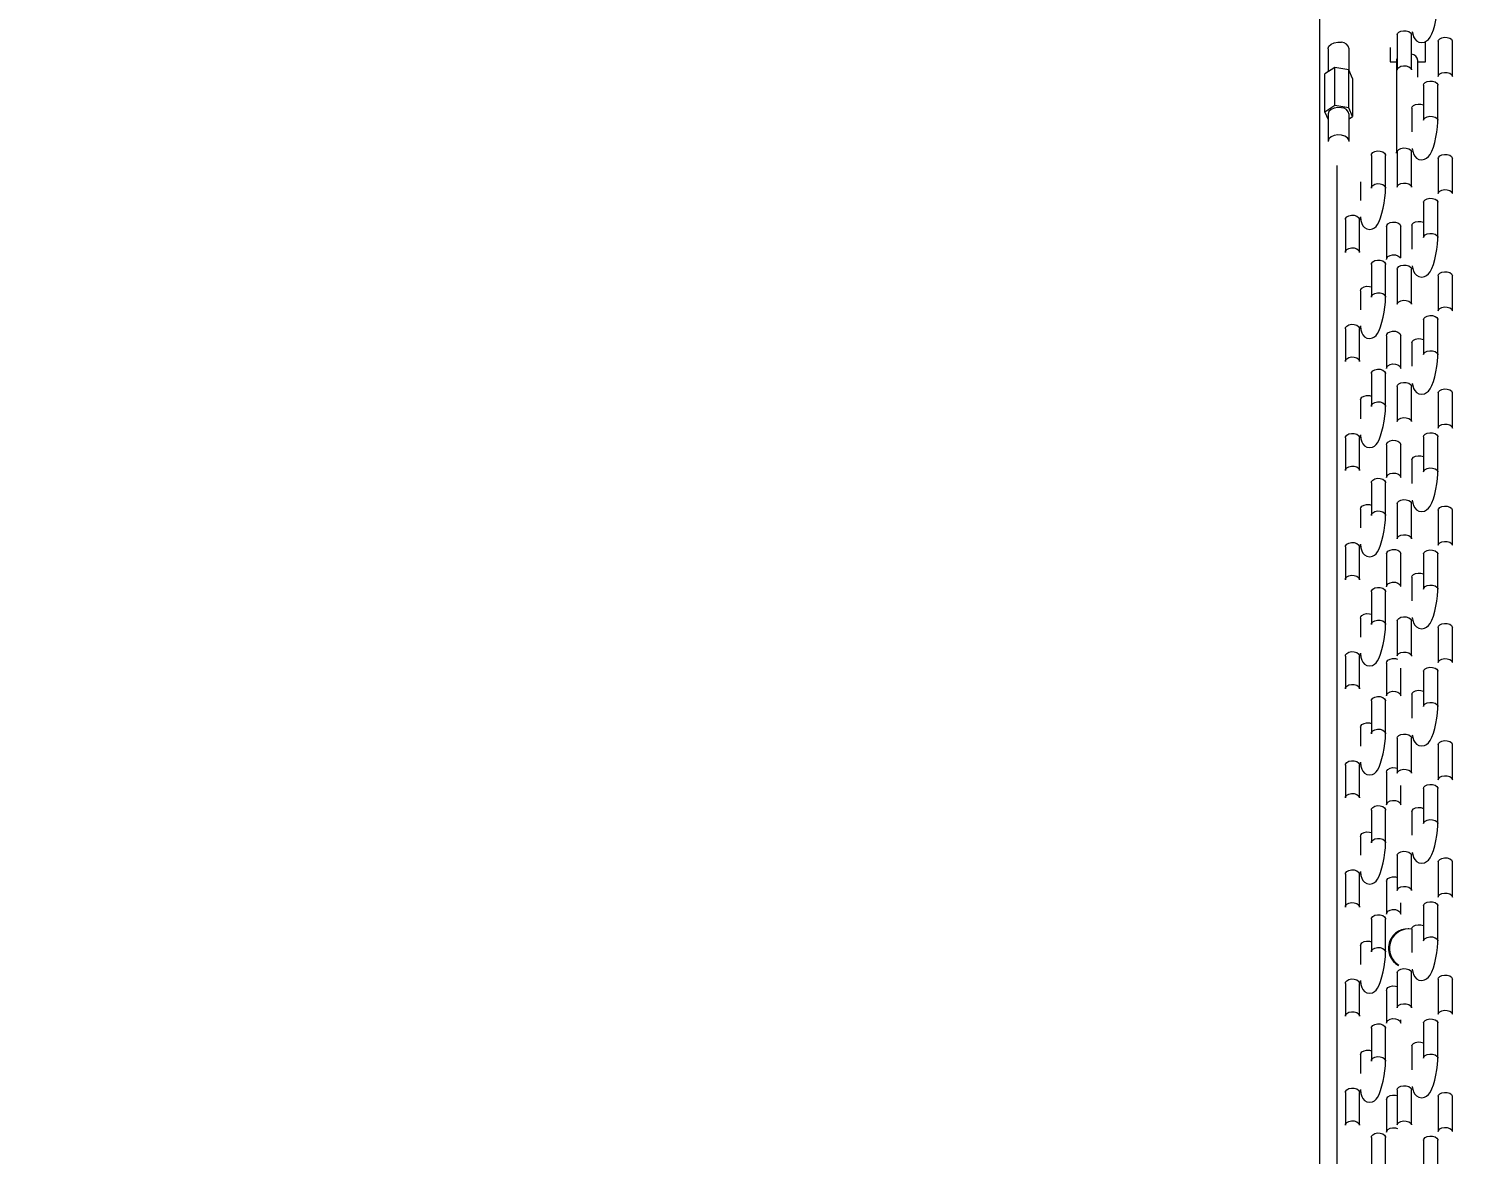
# Model space of a CAD drawing. Header units: millimetres. Extents: x -8045 to 6871, y -5915 to 5473.
# Drawn here: x -1049.7 to -641.7, y 55.8 to 373.1 of the extents above; entities that cross this region are included whole.
import ezdxf

# ---------------------------------------------------------------- set-up
doc = ezdxf.new("R2010")
doc.units = ezdxf.units.MM
for name, color, linetype in [('DIKOM_ОБЪЕКТ', 7, 'Continuous'), ('DIKOM_РАЗМЕР_ЗОНА', 7, 'Continuous'), ('DIKOM_РАЗМЕР_ОБЪЕКТА', 7, 'Continuous')]:
    doc.layers.add(name, color=color, linetype=linetype)
doc.styles.add('style1', font='arial.ttf', dxfattribs={"width": 0.8})
doc.dimstyles.new('1-50', dxfattribs={"dimtxt": 300, "dimasz": 200, "dimexe": 100, "dimexo": 0, "dimgap": 100, "dimtad": 1, "dimtxsty": 'style1', "dimcen": 200, "dimclrd": 7, "dimclre": 7, "dimclrt": 7, "dimadec": 1, "dimazin": 2, "dimtfac": 1, "dimtmove": 0, "dimatfit": 2, "dimfxl": 0, "dimlwd": 25, "dimlwe": 18, "dimarcsym": 0})

# ---------------------------------------------------------------- blocks, each defined once
blk = doc.blocks.new('*D10')
at = {"layer": 'Defpoints', "color": 0, "linetype": 'Continuous', "transparency": 16777216}
for p in [(-1653.81, 3474.95), (-5616.46, -3083.4), (491.01, -3083.4)]:
    blk.add_point(p, dxfattribs=at)
at = {"layer": 'DIKOM_РАЗМЕР_ОБЪЕКТА', "color": 7, "linetype": 'Continuous', "lineweight": 18, "transparency": 16777216}
for p, q in [((-1653.81, 3474.95), (-5716.46, 3474.95)), ((491.01, -3083.4), (-5716.46, -3083.4))]:
    blk.add_line(p, q, dxfattribs=at)
at = {"layer": 'DIKOM_РАЗМЕР_ОБЪЕКТА', "color": 7, "linetype": 'Continuous', "lineweight": 25, "transparency": 16777216}
blk.add_line((-5616.46, 3274.95), (-5616.46, -2883.4), dxfattribs=at)
at = {"layer": 'DIKOM_РАЗМЕР_ОБЪЕКТА', "color": 7, "linetype": 'Continuous', "transparency": 16777216}
for points in [[(-5649.79, 3274.95), (-5583.12, 3274.95), (-5616.46, 3474.95)], [(-5649.79, -2883.4), (-5583.12, -2883.4), (-5616.46, -3083.4)]]:
    blk.add_solid(points, dxfattribs=at)
at = {"layer": 'DIKOM_РАЗМЕР_ОБЪЕКТА', "color": 7, "linetype": 'Continuous', "lineweight": 15, "transparency": 16777216, "insert": (-5869.63, -1326.86), "char_height": 300, "attachment_point": 5, "rotation": 90, "style": 'style1'}
blk.add_mtext('6550', dxfattribs=at)
blk = doc.blocks.new('*D12')
at = {"layer": 'Defpoints', "color": 0, "transparency": 16777216}
for p in [(-2189.61, 5472.65), (-7595.21, -5084.97), (-495.58, -5084.97)]:
    blk.add_point(p, dxfattribs=at)
at = {"layer": 'DIKOM_РАЗМЕР_ЗОНА', "color": 7, "lineweight": 18, "transparency": 16777216}
for p, q in [((-2189.61, 5472.65), (-7695.21, 5472.65)), ((-495.58, -5084.97), (-7695.21, -5084.97))]:
    blk.add_line(p, q, dxfattribs=at)
at = {"layer": 'DIKOM_РАЗМЕР_ЗОНА', "color": 7, "lineweight": 25, "transparency": 16777216}
blk.add_line((-7595.21, 5272.65), (-7595.21, -4884.97), dxfattribs=at)
at = {"layer": 'DIKOM_РАЗМЕР_ЗОНА', "color": 7, "transparency": 16777216}
for points in [[(-7628.55, 5272.65), (-7561.88, 5272.65), (-7595.21, 5472.65)], [(-7628.55, -4884.97), (-7561.88, -4884.97), (-7595.21, -5084.97)]]:
    blk.add_solid(points, dxfattribs=at)
at = {"layer": 'DIKOM_РАЗМЕР_ЗОНА', "color": 7, "transparency": 16777216, "insert": (-7848.38, -1452.59), "char_height": 300, "attachment_point": 5, "rotation": 90, "style": 'style1'}
blk.add_mtext('10550', dxfattribs=at)

msp = doc.modelspace()

# ---------------------------------------------------------------- linework, layer by layer
at = {"layer": 'DIKOM_ОБЪЕКТ', "color": 7, "linetype": 'Continuous', "lineweight": 15}
for p, q in [((-685.854, 1413.843), (-685.854, -174.063)), ((-663.892, 371.499), (-663.892, 361.582)), ((-659.892, 361.582), (-659.892, 371.499)), ((-683.413, 367.491), (-683.413, 361.03)), ((-677.413, 361.239), (-677.413, 367.491)), ((-665.9, 367.863), (-665.9, 363.843)), ((-655.9, 363.843), (-655.9, 369.565)), ((-652.35, 369.65), (-652.35, 359.733)), ((-648.35, 359.733), (-648.35, 369.65)), ((-665.9, 363.843), (-664.076, 363.843)), ((-664.076, 364.229), (-664.076, 338.075)), ((-658.076, 359.545), (-658.076, 364.229)), ((-658.076, 363.843), (-655.9, 363.843)), ((-681.469, 362.281), (-684.306, 360.455)), ((-684.306, 349.686), (-684.306, 360.455)), ((-681.469, 351.512), (-681.469, 362.281)), ((-677.577, 361.624), (-681.469, 362.281)), ((-677.577, 350.855), (-677.577, 361.624)), ((-676.521, 359.142), (-677.577, 361.624)), ((-676.521, 359.142), (-676.521, 348.373)), ((-656.479, 357.295), (-656.479, 347.378)), ((-652.479, 347.378), (-652.479, 357.295)), ((-681.469, 351.512), (-684.306, 349.686)), ((-677.577, 350.855), (-681.469, 351.512)), ((-684.306, 349.686), (-683.413, 347.589)), ((-683.413, 349.029), (-683.413, 341.337)), ((-676.521, 348.373), (-677.577, 350.855)), ((-677.413, 341.337), (-677.413, 349.029)), ((-677.413, 347.798), (-676.521, 348.373)), ((-659.763, 350.797), (-659.763, 344.09)), ((-680.877, -174.94), (-680.877, 334.644)), ((-671.19, 337.451), (-671.19, 328.22)), ((-667.19, 328.22), (-667.19, 337.451)), ((-663.892, 338.442), (-663.892, 328.524)), ((-659.892, 328.524), (-659.892, 338.442)), ((-652.35, 336.592), (-652.35, 326.675)), ((-648.35, 326.675), (-648.35, 336.592)), ((-674.253, 330.037), (-674.253, 324.705)), ((-656.479, 324.237), (-656.479, 314.32)), ((-652.479, 314.32), (-652.479, 324.237)), ((-678.523, 319.338), (-678.523, 310.107)), ((-674.523, 310.107), (-674.523, 319.338)), ((-674.523, 319.338), (-674.523, 319.31)), ((-666.92, 317.381), (-666.92, 308.15)), ((-662.92, 308.579), (-662.92, 317.381)), ((-659.763, 317.739), (-659.763, 311.032)), ((-671.19, 306.682), (-671.19, 297.451)), ((-667.19, 297.451), (-667.19, 306.682)), ((-663.892, 305.384), (-663.892, 295.466)), ((-659.892, 295.466), (-659.892, 305.384)), ((-652.35, 303.534), (-652.35, 293.617)), ((-648.35, 293.617), (-648.35, 303.534)), ((-674.253, 299.268), (-674.253, 293.936)), ((-656.479, 291.179), (-656.479, 281.262)), ((-652.479, 281.262), (-652.479, 291.179)), ((-678.523, 288.569), (-678.523, 279.338)), ((-674.523, 279.338), (-674.523, 288.569)), ((-674.523, 288.569), (-674.523, 288.541)), ((-666.92, 286.612), (-666.92, 277.381)), ((-662.92, 277.381), (-662.92, 286.612)), ((-659.763, 284.681), (-659.763, 277.974)), ((-671.19, 275.912), (-671.19, 266.682)), ((-667.19, 266.682), (-667.19, 275.912)), ((-663.892, 272.326), (-663.892, 262.408)), ((-659.892, 262.408), (-659.892, 272.326)), ((-652.35, 270.476), (-652.35, 260.559)), ((-648.35, 260.559), (-648.35, 270.476)), ((-674.253, 268.499), (-674.253, 263.167)), ((-678.523, 257.8), (-678.523, 248.569)), ((-674.523, 248.569), (-674.523, 257.8)), ((-674.523, 257.8), (-674.523, 257.772)), ((-656.479, 258.121), (-656.479, 248.204)), ((-652.479, 248.204), (-652.479, 258.121)), ((-666.92, 255.842), (-666.92, 246.612)), ((-662.92, 246.612), (-662.92, 255.842)), ((-659.763, 251.623), (-659.763, 244.916)), ((-671.19, 245.143), (-671.19, 235.912)), ((-667.19, 235.912), (-667.19, 245.143)), ((-674.253, 237.73), (-674.253, 232.397)), ((-663.892, 239.268), (-663.892, 229.351)), ((-659.892, 229.351), (-659.892, 239.268)), ((-652.35, 237.419), (-652.35, 227.501)), ((-648.35, 227.501), (-648.35, 237.419)), ((-678.523, 227.031), (-678.523, 217.8)), ((-674.523, 217.8), (-674.523, 227.031)), ((-674.523, 227.031), (-674.523, 227.002)), ((-666.92, 225.073), (-666.92, 215.842)), ((-662.92, 215.842), (-662.92, 225.073)), ((-656.479, 225.063), (-656.479, 215.146)), ((-652.479, 215.146), (-652.479, 225.063)), ((-659.763, 218.565), (-659.763, 211.858)), ((-671.19, 214.374), (-671.19, 205.143)), ((-667.19, 205.143), (-667.19, 214.374)), ((-674.253, 206.96), (-674.253, 201.628)), ((-663.892, 206.21), (-663.892, 196.293)), ((-659.892, 196.293), (-659.892, 206.21)), ((-652.35, 204.361), (-652.35, 194.443)), ((-648.35, 194.443), (-648.35, 204.361)), ((-678.523, 196.261), (-678.523, 187.031)), ((-674.523, 187.031), (-674.523, 196.261)), ((-674.523, 196.261), (-674.523, 196.233)), ((-666.92, 194.304), (-666.92, 185.073)), ((-662.92, 185.073), (-662.92, 192.827)), ((-656.479, 192.006), (-656.479, 182.088)), ((-652.479, 182.088), (-652.479, 192.006)), ((-671.19, 183.605), (-671.19, 174.374)), ((-667.19, 174.374), (-667.19, 183.605)), ((-659.763, 185.507), (-659.763, 178.8)), ((-674.253, 176.191), (-674.253, 170.859)), ((-663.892, 173.152), (-663.892, 163.235)), ((-659.892, 163.235), (-659.892, 173.152)), ((-652.35, 171.303), (-652.35, 161.386)), ((-648.35, 161.386), (-648.35, 171.303)), ((-678.523, 165.492), (-678.523, 156.261)), ((-674.523, 156.261), (-674.523, 165.492)), ((-674.523, 165.492), (-674.523, 165.464)), ((-666.92, 163.535), (-666.92, 154.304)), ((-662.92, 154.304), (-662.92, 159.769)), ((-656.479, 158.948), (-656.479, 149.03)), ((-652.479, 149.03), (-652.479, 158.948)), ((-671.19, 152.836), (-671.19, 143.605)), ((-667.19, 143.605), (-667.19, 152.836)), ((-659.763, 152.45), (-659.763, 145.743)), ((-674.253, 145.422), (-674.253, 140.09)), ((-663.892, 140.094), (-663.892, 130.177)), ((-659.892, 130.177), (-659.892, 140.094)), ((-678.523, 134.723), (-678.523, 125.492)), ((-674.523, 125.492), (-674.523, 134.723)), ((-674.523, 134.723), (-674.523, 134.695)), ((-652.35, 138.245), (-652.35, 128.328)), ((-648.35, 128.328), (-648.35, 138.245)), ((-666.92, 132.765), (-666.92, 123.535)), ((-662.92, 123.535), (-662.92, 126.711)), ((-656.479, 125.89), (-656.479, 115.973)), ((-652.479, 115.973), (-652.479, 125.89)), ((-671.19, 122.066), (-671.19, 112.836)), ((-667.19, 112.836), (-667.19, 122.066)), ((-659.763, 119.392), (-659.763, 112.685)), ((-674.253, 114.653), (-674.253, 109.32)), ((-663.892, 107.037), (-663.892, 97.119)), ((-659.892, 97.119), (-659.892, 107.037)), ((-678.523, 103.954), (-678.523, 94.723)), ((-674.523, 94.723), (-674.523, 103.954)), ((-674.523, 103.954), (-674.523, 103.926)), ((-652.35, 105.187), (-652.35, 95.27)), ((-648.35, 95.27), (-648.35, 105.187)), ((-666.92, 101.996), (-666.92, 92.765)), ((-671.19, 91.297), (-671.19, 82.066)), ((-667.19, 82.066), (-667.19, 91.297)), ((-662.92, 92.765), (-662.92, 93.653)), ((-656.479, 92.832), (-656.479, 82.915)), ((-652.479, 82.915), (-652.479, 92.832)), ((-659.763, 86.334), (-659.763, 79.627)), ((-674.253, 83.883), (-674.253, 78.551)), ((-663.892, 73.979), (-663.892, 64.061)), ((-659.892, 64.061), (-659.892, 73.979)), ((-678.523, 73.184), (-678.523, 63.954)), ((-674.523, 63.954), (-674.523, 73.184)), ((-674.523, 73.184), (-674.523, 73.156)), ((-666.92, 71.227), (-666.92, 61.996)), ((-652.35, 72.129), (-652.35, 62.212)), ((-648.35, 62.212), (-648.35, 72.129)), ((-671.19, 60.528), (-671.19, 51.297)), ((-667.19, 51.297), (-667.19, 60.528)), ((-656.479, 59.774), (-656.479, 49.857)), ((-652.479, 49.857), (-652.479, 59.774))]:
    msp.add_line(p, q, dxfattribs=at)
at = {"layer": 'DIKOM_ОБЪЕКТ', "color": 7, "linetype": 'Continuous', "lineweight": 15, "flags": 128}
for points in [[(-659.665, 372.418), (-659.633, 372.081), (-659.314, 370.916), (-658.972, 370.295), (-658.463, 369.761), (-657.771, 369.383), (-656.968, 369.259), (-656.202, 369.405), (-655.6, 369.725), (-655.106, 370.165), (-654.653, 370.765), (-654.15, 371.718), (-653.717, 372.84), (-653.318, 374.19), (-652.993, 375.611), (-652.743, 377.07), (-652.571, 378.52), (-652.486, 379.908), (-652.479, 380.435), (-652.479, 380.435)], [(-663.892, 371.499), (-663.815, 371.808), (-663.46, 372.199), (-662.865, 372.483), (-662.122, 372.618), (-661.344, 372.582), (-660.65, 372.382), (-660.145, 372.047), (-659.905, 371.629), (-659.892, 371.499)], [(-683.413, 367.491), (-683.403, 367.651), (-683.137, 368.295), (-682.542, 368.841), (-681.691, 369.225), (-680.686, 369.4), (-679.647, 369.344)], [(-652.35, 369.65), (-652.274, 369.958), (-651.918, 370.349), (-651.323, 370.634), (-650.58, 370.769), (-649.803, 370.733), (-649.108, 370.533), (-648.603, 370.198), (-648.363, 369.78), (-648.35, 369.65)], [(-663.892, 364.89), (-664.065, 364.389), (-664.076, 364.229)], [(-663.892, 361.581), (-663.815, 361.89), (-663.46, 362.281), (-662.865, 362.566), (-662.122, 362.701), (-661.344, 362.665), (-660.65, 362.465), (-660.145, 362.13), (-659.905, 361.712), (-659.892, 361.577)], [(-652.35, 359.733), (-652.274, 360.041), (-651.918, 360.432), (-651.323, 360.716), (-650.58, 360.851), (-649.803, 360.816), (-649.108, 360.615), (-648.603, 360.281), (-648.363, 359.862), (-648.35, 359.733)], [(-656.479, 357.295), (-656.402, 357.603), (-656.046, 357.994), (-655.452, 358.279), (-654.709, 358.413), (-653.931, 358.378)], [(-653.931, 358.378), (-653.237, 358.177), (-652.731, 357.843), (-652.492, 357.425), (-652.479, 357.295)], [(-679.647, 350.883), (-680.686, 350.938), (-681.691, 350.764), (-682.542, 350.38), (-683.137, 349.833), (-683.403, 349.19), (-683.413, 349.029)], [(-659.763, 350.797), (-659.687, 351.105), (-659.331, 351.496), (-658.736, 351.78), (-657.994, 351.915), (-657.216, 351.88), (-656.521, 351.679), (-656.479, 351.66)], [(-659.665, 339.36), (-659.633, 339.023), (-659.314, 337.858), (-658.972, 337.238), (-658.463, 336.703), (-657.771, 336.325), (-656.968, 336.201), (-656.202, 336.347), (-655.6, 336.667), (-655.106, 337.107), (-654.653, 337.707), (-654.15, 338.66), (-653.717, 339.782), (-653.318, 341.132), (-652.993, 342.553), (-652.743, 344.013), (-652.571, 345.463), (-652.486, 346.85), (-652.479, 347.378), (-652.479, 347.378)], [(-656.479, 347.377), (-656.402, 347.686), (-656.046, 348.077), (-655.452, 348.361), (-654.709, 348.496), (-653.931, 348.461), (-653.237, 348.26), (-652.731, 347.925), (-652.492, 347.507), (-652.479, 347.372)], [(-677.413, 341.361), (-677.518, 341.84), (-677.962, 342.442), (-678.702, 342.911), (-679.647, 343.191), (-680.686, 343.246), (-681.691, 343.071), (-682.542, 342.688), (-683.137, 342.141), (-683.403, 341.497), (-683.413, 341.337)], [(-671.19, 337.451), (-671.124, 337.777), (-670.781, 338.225), (-670.196, 338.555), (-669.458, 338.717), (-668.679, 338.686)], [(-668.679, 338.686), (-667.978, 338.468), (-667.462, 338.094), (-667.208, 337.622), (-667.19, 337.451)], [(-664.076, 338.056), (-664.065, 338.235), (-663.866, 338.779)], [(-663.892, 338.442), (-663.815, 338.75), (-663.46, 339.141), (-662.865, 339.425), (-662.122, 339.56), (-661.344, 339.525), (-660.65, 339.324), (-660.145, 338.989), (-659.905, 338.571), (-659.892, 338.442)], [(-652.35, 336.592), (-652.274, 336.9), (-651.918, 337.291), (-651.323, 337.576), (-650.58, 337.711), (-649.803, 337.675), (-649.108, 337.475), (-648.603, 337.14), (-648.363, 336.722), (-648.35, 336.592)], [(-674.238, 320.172), (-674.122, 319.053), (-673.895, 318.225), (-673.584, 317.628), (-673.106, 317.105), (-672.434, 316.725), (-671.645, 316.594), (-670.898, 316.733), (-670.322, 317.037), (-669.864, 317.445), (-669.46, 317.976), (-669.015, 318.808), (-668.593, 319.879), (-668.192, 321.193), (-667.857, 322.582), (-667.582, 324.021), (-667.373, 325.463), (-667.24, 326.854), (-667.19, 328.22), (-667.19, 328.22)], [(-671.19, 328.22), (-671.124, 328.546), (-670.781, 328.994), (-670.196, 329.325), (-669.458, 329.487), (-668.679, 329.456), (-667.978, 329.237), (-667.462, 328.863), (-667.208, 328.392), (-667.19, 328.221)], [(-663.892, 328.523), (-663.815, 328.832), (-663.46, 329.223), (-662.865, 329.508), (-662.122, 329.643), (-661.344, 329.607), (-660.65, 329.407), (-660.145, 329.072), (-659.905, 328.654), (-659.892, 328.52)], [(-652.35, 326.675), (-652.274, 326.983), (-651.918, 327.374), (-651.323, 327.659), (-650.58, 327.793), (-649.803, 327.758), (-649.108, 327.557), (-648.603, 327.223), (-648.363, 326.805), (-648.35, 326.675)], [(-656.479, 324.237), (-656.402, 324.545), (-656.046, 324.936), (-655.452, 325.221), (-654.709, 325.356), (-653.931, 325.32)], [(-653.931, 325.32), (-653.237, 325.12), (-652.731, 324.785), (-652.492, 324.367), (-652.479, 324.237)], [(-678.523, 319.338), (-678.457, 319.664), (-678.114, 320.112), (-677.529, 320.443), (-676.791, 320.605), (-676.012, 320.574)], [(-676.012, 320.574), (-675.311, 320.355), (-674.794, 319.981), (-674.541, 319.51), (-674.523, 319.338)], [(-666.92, 317.381), (-666.854, 317.707), (-666.512, 318.155), (-665.927, 318.485), (-665.189, 318.647), (-664.41, 318.616), (-663.709, 318.397), (-663.192, 318.024), (-662.939, 317.552), (-662.92, 317.381)], [(-659.763, 317.739), (-659.687, 318.047), (-659.331, 318.438), (-658.736, 318.723), (-657.994, 318.857), (-657.216, 318.822), (-656.521, 318.621), (-656.479, 318.602)], [(-659.665, 306.302), (-659.633, 305.965), (-659.314, 304.8), (-658.972, 304.18), (-658.463, 303.645), (-657.771, 303.268), (-656.968, 303.143), (-656.202, 303.29), (-655.6, 303.609), (-655.106, 304.049), (-654.653, 304.649), (-654.15, 305.602), (-653.717, 306.724), (-653.318, 308.074), (-652.993, 309.495), (-652.743, 310.955), (-652.571, 312.405), (-652.486, 313.792), (-652.479, 314.32), (-652.479, 314.32)], [(-656.479, 314.319), (-656.402, 314.628), (-656.046, 315.019), (-655.452, 315.303), (-654.709, 315.438), (-653.931, 315.403), (-653.237, 315.202), (-652.731, 314.868), (-652.492, 314.449), (-652.479, 314.314)], [(-678.523, 310.106), (-678.457, 310.434), (-678.114, 310.882), (-677.529, 311.212), (-676.791, 311.374), (-676.012, 311.343), (-675.311, 311.124), (-674.794, 310.75), (-674.541, 310.279), (-674.523, 310.117)], [(-671.19, 306.682), (-671.124, 307.008), (-670.781, 307.456), (-670.196, 307.786), (-669.458, 307.948), (-668.679, 307.917)], [(-668.679, 307.917), (-667.978, 307.698), (-667.462, 307.325), (-667.208, 306.853), (-667.19, 306.682)], [(-666.92, 308.131), (-666.854, 308.476), (-666.512, 308.924), (-665.927, 309.254), (-665.189, 309.416), (-664.41, 309.386), (-663.709, 309.167), (-663.192, 308.793), (-662.975, 308.445)], [(-663.892, 305.384), (-663.815, 305.692), (-663.46, 306.083), (-662.865, 306.367), (-662.122, 306.502), (-661.344, 306.467), (-660.65, 306.266), (-660.145, 305.932), (-659.905, 305.513), (-659.892, 305.384)], [(-652.35, 303.534), (-652.274, 303.843), (-651.918, 304.234), (-651.323, 304.518), (-650.58, 304.653), (-649.803, 304.617), (-649.108, 304.417), (-648.603, 304.082), (-648.363, 303.664), (-648.35, 303.534)], [(-674.253, 299.268), (-674.187, 299.594), (-673.845, 300.042), (-673.26, 300.372), (-672.522, 300.534), (-671.743, 300.504), (-671.19, 300.35)], [(-671.19, 297.451), (-671.124, 297.777), (-670.781, 298.225), (-670.196, 298.555), (-669.458, 298.717), (-668.679, 298.687), (-667.978, 298.468), (-667.462, 298.094), (-667.208, 297.622), (-667.19, 297.451)], [(-674.238, 289.403), (-674.122, 288.284), (-673.895, 287.456), (-673.584, 286.859), (-673.106, 286.335), (-672.434, 285.955), (-671.645, 285.825), (-670.898, 285.964), (-670.322, 286.268), (-669.864, 286.675), (-669.46, 287.206), (-669.015, 288.038), (-668.593, 289.11), (-668.192, 290.424), (-667.857, 291.813), (-667.582, 293.252), (-667.373, 294.694), (-667.24, 296.085), (-667.19, 297.451), (-667.19, 297.451)], [(-663.892, 295.466), (-663.815, 295.775), (-663.46, 296.166), (-662.865, 296.45), (-662.122, 296.585), (-661.344, 296.549), (-660.65, 296.349), (-660.145, 296.014), (-659.905, 295.596), (-659.892, 295.462)], [(-652.35, 293.617), (-652.274, 293.925), (-651.918, 294.316), (-651.323, 294.601), (-650.58, 294.736), (-649.803, 294.7), (-649.108, 294.5), (-648.603, 294.165), (-648.363, 293.747), (-648.35, 293.617)], [(-678.523, 288.569), (-678.457, 288.895), (-678.114, 289.343), (-677.529, 289.673), (-676.791, 289.835), (-676.012, 289.805)], [(-676.012, 289.805), (-675.311, 289.586), (-674.794, 289.212), (-674.541, 288.74), (-674.523, 288.569)], [(-656.479, 291.179), (-656.402, 291.487), (-656.046, 291.878), (-655.452, 292.163), (-654.709, 292.298), (-653.931, 292.262)], [(-653.931, 292.262), (-653.237, 292.062), (-652.731, 291.727), (-652.492, 291.309), (-652.479, 291.179)], [(-666.92, 286.612), (-666.854, 286.938), (-666.512, 287.386), (-665.927, 287.716), (-665.189, 287.878), (-664.41, 287.847), (-663.709, 287.628), (-663.192, 287.255), (-662.939, 286.783), (-662.92, 286.612)], [(-659.763, 284.681), (-659.687, 284.989), (-659.331, 285.38), (-658.736, 285.665), (-657.994, 285.8), (-657.216, 285.764), (-656.521, 285.564), (-656.479, 285.544)], [(-656.479, 281.261), (-656.402, 281.57), (-656.046, 281.961), (-655.452, 282.246), (-654.709, 282.38), (-653.931, 282.345), (-653.237, 282.144), (-652.731, 281.81), (-652.492, 281.392), (-652.479, 281.256)], [(-678.523, 279.337), (-678.457, 279.664), (-678.114, 280.112), (-677.529, 280.443), (-676.791, 280.605), (-676.012, 280.574), (-675.311, 280.355), (-674.794, 279.981), (-674.541, 279.51), (-674.523, 279.348)], [(-666.92, 277.362), (-666.854, 277.707), (-666.512, 278.155), (-665.927, 278.485), (-665.189, 278.647), (-664.41, 278.616), (-663.709, 278.397), (-663.192, 278.024), (-662.939, 277.552), (-662.92, 277.381)], [(-659.665, 273.244), (-659.633, 272.907), (-659.314, 271.742), (-658.972, 271.122), (-658.463, 270.587), (-657.771, 270.21), (-656.968, 270.085), (-656.202, 270.232), (-655.6, 270.551), (-655.106, 270.991), (-654.653, 271.591), (-654.15, 272.544), (-653.717, 273.666), (-653.318, 275.016), (-652.993, 276.437), (-652.743, 277.897), (-652.571, 279.347), (-652.486, 280.734), (-652.479, 281.262), (-652.479, 281.262)], [(-671.19, 275.912), (-671.124, 276.239), (-670.781, 276.687), (-670.196, 277.017), (-669.458, 277.179), (-668.679, 277.148)], [(-668.679, 277.148), (-667.978, 276.929), (-667.462, 276.555), (-667.208, 276.084), (-667.19, 275.912)], [(-663.892, 272.326), (-663.815, 272.634), (-663.46, 273.025), (-662.865, 273.31), (-662.122, 273.444), (-661.344, 273.409), (-660.65, 273.208), (-660.145, 272.874), (-659.905, 272.456), (-659.892, 272.326)], [(-674.253, 268.499), (-674.187, 268.825), (-673.845, 269.273), (-673.26, 269.603), (-672.522, 269.765), (-671.743, 269.734), (-671.19, 269.581)], [(-652.35, 270.476), (-652.274, 270.785), (-651.918, 271.176), (-651.323, 271.46), (-650.58, 271.595), (-649.803, 271.56), (-649.108, 271.359), (-648.603, 271.024), (-648.363, 270.606), (-648.35, 270.476)], [(-674.238, 258.634), (-674.122, 257.515), (-673.895, 256.687), (-673.584, 256.089), (-673.106, 255.566), (-672.434, 255.186), (-671.645, 255.056), (-670.898, 255.195), (-670.322, 255.499), (-669.864, 255.906), (-669.46, 256.437), (-669.015, 257.269), (-668.593, 258.341), (-668.192, 259.654), (-667.857, 261.043), (-667.582, 262.483), (-667.373, 263.925), (-667.24, 265.315), (-667.19, 266.682), (-667.19, 266.682)], [(-671.19, 266.681), (-671.124, 267.008), (-670.781, 267.456), (-670.196, 267.786), (-669.458, 267.948), (-668.679, 267.917), (-667.978, 267.698), (-667.462, 267.325), (-667.208, 266.853), (-667.19, 266.682)], [(-663.892, 262.408), (-663.815, 262.717), (-663.46, 263.108), (-662.865, 263.392), (-662.122, 263.527), (-661.344, 263.491), (-660.65, 263.291), (-660.145, 262.956), (-659.905, 262.538), (-659.892, 262.404)], [(-652.35, 260.559), (-652.274, 260.867), (-651.918, 261.258), (-651.323, 261.543), (-650.58, 261.678), (-649.803, 261.642), (-649.108, 261.442), (-648.603, 261.107), (-648.363, 260.689), (-648.35, 260.56)], [(-678.523, 257.8), (-678.457, 258.126), (-678.114, 258.574), (-677.529, 258.904), (-676.791, 259.066), (-676.012, 259.035)], [(-676.012, 259.035), (-675.311, 258.816), (-674.794, 258.443), (-674.541, 257.971), (-674.523, 257.8)], [(-666.92, 255.842), (-666.854, 256.169), (-666.512, 256.617), (-665.927, 256.947), (-665.189, 257.109), (-664.41, 257.078), (-663.709, 256.859), (-663.192, 256.485), (-662.939, 256.014), (-662.92, 255.842)], [(-656.479, 258.121), (-656.402, 258.43), (-656.046, 258.821), (-655.452, 259.105), (-654.709, 259.24), (-653.931, 259.204)], [(-653.931, 259.204), (-653.237, 259.004), (-652.731, 258.669), (-652.492, 258.251), (-652.479, 258.121)], [(-678.523, 248.568), (-678.457, 248.895), (-678.114, 249.343), (-677.529, 249.673), (-676.791, 249.835), (-676.012, 249.805), (-675.311, 249.586), (-674.794, 249.212), (-674.541, 248.74), (-674.523, 248.579)], [(-659.763, 251.623), (-659.687, 251.931), (-659.331, 252.322), (-658.736, 252.607), (-657.994, 252.742), (-657.216, 252.706), (-656.521, 252.506), (-656.479, 252.486)], [(-656.479, 248.203), (-656.402, 248.512), (-656.046, 248.903), (-655.452, 249.188), (-654.709, 249.322), (-653.931, 249.287), (-653.237, 249.087), (-652.731, 248.752), (-652.492, 248.334), (-652.479, 248.198)], [(-671.19, 245.143), (-671.124, 245.469), (-670.781, 245.917), (-670.196, 246.248), (-669.458, 246.41), (-668.679, 246.379)], [(-668.679, 246.379), (-667.978, 246.16), (-667.462, 245.786), (-667.208, 245.315), (-667.19, 245.143)], [(-666.92, 246.592), (-666.854, 246.938), (-666.512, 247.386), (-665.927, 247.716), (-665.189, 247.878), (-664.41, 247.847), (-663.709, 247.628), (-663.192, 247.255), (-662.939, 246.783), (-662.92, 246.612)], [(-659.665, 240.186), (-659.633, 239.85), (-659.314, 238.684), (-658.972, 238.064), (-658.463, 237.529), (-657.771, 237.152), (-656.968, 237.027), (-656.202, 237.174), (-655.6, 237.493), (-655.106, 237.934), (-654.653, 238.533), (-654.15, 239.486), (-653.717, 240.608), (-653.318, 241.958), (-652.993, 243.379), (-652.743, 244.839), (-652.571, 246.289), (-652.486, 247.677), (-652.479, 248.204), (-652.479, 248.204)], [(-674.253, 237.73), (-674.187, 238.056), (-673.845, 238.504), (-673.26, 238.834), (-672.522, 238.996), (-671.743, 238.965), (-671.19, 238.812)], [(-671.19, 235.912), (-671.124, 236.239), (-670.781, 236.687), (-670.196, 237.017), (-669.458, 237.179), (-668.679, 237.148), (-667.978, 236.929), (-667.462, 236.555), (-667.208, 236.084), (-667.19, 235.913)], [(-663.892, 239.268), (-663.815, 239.576), (-663.46, 239.967), (-662.865, 240.252), (-662.122, 240.386), (-661.344, 240.351), (-660.65, 240.151), (-660.145, 239.816), (-659.905, 239.398), (-659.892, 239.268)], [(-652.35, 237.419), (-652.274, 237.727), (-651.918, 238.118), (-651.323, 238.402), (-650.58, 238.537), (-649.803, 238.502), (-649.108, 238.301), (-648.603, 237.967), (-648.363, 237.548), (-648.35, 237.419)], [(-674.238, 227.864), (-674.122, 226.746), (-673.895, 225.918), (-673.584, 225.32), (-673.106, 224.797), (-672.434, 224.417), (-671.645, 224.286), (-670.898, 224.426), (-670.322, 224.73), (-669.864, 225.137), (-669.46, 225.668), (-669.015, 226.5), (-668.593, 227.571), (-668.192, 228.885), (-667.857, 230.274), (-667.582, 231.713), (-667.373, 233.156), (-667.24, 234.546), (-667.19, 235.912), (-667.19, 235.912)], [(-663.892, 229.35), (-663.815, 229.659), (-663.46, 230.05), (-662.865, 230.334), (-662.122, 230.469), (-661.344, 230.434), (-660.65, 230.233), (-660.145, 229.898), (-659.905, 229.48), (-659.892, 229.346)], [(-652.35, 227.501), (-652.274, 227.809), (-651.918, 228.2), (-651.323, 228.485), (-650.58, 228.62), (-649.803, 228.584), (-649.108, 228.384), (-648.603, 228.049), (-648.363, 227.631), (-648.35, 227.502)], [(-678.523, 227.031), (-678.457, 227.357), (-678.114, 227.805), (-677.529, 228.135), (-676.791, 228.297), (-676.012, 228.266)], [(-676.012, 228.266), (-675.311, 228.047), (-674.794, 227.674), (-674.541, 227.202), (-674.523, 227.031)], [(-666.92, 225.073), (-666.854, 225.399), (-666.512, 225.847), (-665.927, 226.177), (-665.189, 226.339), (-664.41, 226.309), (-663.709, 226.09), (-663.192, 225.716), (-662.939, 225.245), (-662.92, 225.073)], [(-656.479, 225.063), (-656.402, 225.372), (-656.046, 225.763), (-655.452, 226.047), (-654.709, 226.182), (-653.931, 226.146)], [(-653.931, 226.146), (-653.237, 225.946), (-652.731, 225.611), (-652.492, 225.193), (-652.479, 225.063)], [(-678.523, 217.799), (-678.457, 218.126), (-678.114, 218.574), (-677.529, 218.904), (-676.791, 219.066), (-676.012, 219.035), (-675.311, 218.816), (-674.794, 218.443), (-674.541, 217.971), (-674.523, 217.809)], [(-666.92, 215.823), (-666.854, 216.169), (-666.512, 216.617), (-665.927, 216.947), (-665.189, 217.109), (-664.41, 217.078), (-663.709, 216.859), (-663.192, 216.485), (-662.939, 216.014), (-662.92, 215.843)], [(-659.763, 218.565), (-659.687, 218.874), (-659.331, 219.265), (-658.736, 219.549), (-657.994, 219.684), (-657.216, 219.648), (-656.521, 219.448), (-656.479, 219.428)], [(-656.479, 215.145), (-656.402, 215.454), (-656.046, 215.845), (-655.452, 216.13), (-654.709, 216.265), (-653.931, 216.229), (-653.237, 216.029), (-652.731, 215.694), (-652.492, 215.276), (-652.479, 215.141)], [(-671.19, 214.374), (-671.124, 214.7), (-670.781, 215.148), (-670.196, 215.478), (-669.458, 215.64), (-668.679, 215.61)], [(-668.679, 215.61), (-667.978, 215.391), (-667.462, 215.017), (-667.208, 214.545), (-667.19, 214.374)], [(-659.665, 207.129), (-659.633, 206.792), (-659.314, 205.626), (-658.972, 205.006), (-658.463, 204.471), (-657.771, 204.094), (-656.968, 203.969), (-656.202, 204.116), (-655.6, 204.436), (-655.106, 204.876), (-654.653, 205.475), (-654.15, 206.428), (-653.717, 207.551), (-653.318, 208.9), (-652.993, 210.321), (-652.743, 211.781), (-652.571, 213.231), (-652.486, 214.619), (-652.479, 215.146), (-652.479, 215.146)], [(-674.253, 206.96), (-674.187, 207.287), (-673.845, 207.735), (-673.26, 208.065), (-672.522, 208.227), (-671.743, 208.196), (-671.19, 208.043)], [(-674.238, 197.095), (-674.122, 195.976), (-673.895, 195.148), (-673.584, 194.551), (-673.106, 194.028), (-672.434, 193.648), (-671.645, 193.517), (-670.898, 193.656), (-670.322, 193.96), (-669.864, 194.368), (-669.46, 194.899), (-669.015, 195.731), (-668.593, 196.802), (-668.192, 198.116), (-667.857, 199.505), (-667.582, 200.944), (-667.373, 202.386), (-667.24, 203.777), (-667.19, 205.143), (-667.19, 205.143)], [(-671.19, 205.143), (-671.124, 205.469), (-670.781, 205.917), (-670.196, 206.248), (-669.458, 206.41), (-668.679, 206.379), (-667.978, 206.16), (-667.462, 205.786), (-667.208, 205.315), (-667.19, 205.144)], [(-663.892, 206.21), (-663.815, 206.518), (-663.46, 206.909), (-662.865, 207.194), (-662.122, 207.329), (-661.344, 207.293), (-660.65, 207.093), (-660.145, 206.758), (-659.905, 206.34), (-659.892, 206.21)], [(-652.35, 204.361), (-652.274, 204.669), (-651.918, 205.06), (-651.323, 205.345), (-650.58, 205.479), (-649.803, 205.444), (-649.108, 205.243), (-648.603, 204.909), (-648.363, 204.49), (-648.35, 204.361)], [(-678.523, 196.261), (-678.457, 196.588), (-678.114, 197.036), (-677.529, 197.366), (-676.791, 197.528), (-676.012, 197.497)], [(-676.012, 197.497), (-675.311, 197.278), (-674.794, 196.904), (-674.541, 196.433), (-674.523, 196.261)], [(-663.892, 196.292), (-663.815, 196.601), (-663.46, 196.992), (-662.865, 197.277), (-662.122, 197.411), (-661.344, 197.376), (-660.65, 197.175), (-660.145, 196.841), (-659.905, 196.422), (-659.892, 196.288)], [(-666.92, 194.304), (-666.854, 194.63), (-666.512, 195.078), (-665.927, 195.408), (-665.189, 195.57), (-664.41, 195.539), (-663.791, 195.358)], [(-656.479, 192.006), (-656.402, 192.314), (-656.046, 192.705), (-655.452, 192.989), (-654.709, 193.124), (-653.931, 193.089)], [(-653.931, 193.089), (-653.237, 192.888), (-652.731, 192.553), (-652.492, 192.135), (-652.479, 192.006)], [(-652.35, 194.443), (-652.274, 194.752), (-651.918, 195.143), (-651.323, 195.427), (-650.58, 195.562), (-649.803, 195.526), (-649.108, 195.326), (-648.603, 194.991), (-648.363, 194.573), (-648.35, 194.444)], [(-678.523, 187.03), (-678.457, 187.357), (-678.114, 187.805), (-677.529, 188.135), (-676.791, 188.297), (-676.012, 188.266), (-675.311, 188.047), (-674.794, 187.674), (-674.541, 187.202), (-674.523, 187.04)], [(-671.19, 183.605), (-671.124, 183.931), (-670.781, 184.379), (-670.196, 184.709), (-669.458, 184.871), (-668.679, 184.84)], [(-668.679, 184.84), (-667.978, 184.621), (-667.462, 184.248), (-667.208, 183.776), (-667.19, 183.605)], [(-666.92, 185.054), (-666.854, 185.399), (-666.512, 185.847), (-665.927, 186.177), (-665.189, 186.339), (-664.41, 186.309), (-663.709, 186.09), (-663.192, 185.716), (-662.939, 185.245), (-662.92, 185.073)], [(-659.763, 185.508), (-659.687, 185.816), (-659.331, 186.207), (-658.736, 186.491), (-657.994, 186.626), (-657.216, 186.59), (-656.521, 186.39), (-656.479, 186.37)], [(-659.665, 174.071), (-659.633, 173.734), (-659.314, 172.569), (-658.972, 171.948), (-658.463, 171.413), (-657.771, 171.036), (-656.968, 170.911), (-656.202, 171.058), (-655.6, 171.378), (-655.106, 171.818), (-654.653, 172.418), (-654.15, 173.37), (-653.717, 174.493), (-653.318, 175.842), (-652.993, 177.264), (-652.743, 178.723), (-652.571, 180.173), (-652.486, 181.561), (-652.479, 182.088), (-652.479, 182.088)], [(-656.479, 182.088), (-656.402, 182.396), (-656.046, 182.787), (-655.452, 183.072), (-654.709, 183.207), (-653.931, 183.171), (-653.237, 182.971), (-652.731, 182.636), (-652.492, 182.218), (-652.479, 182.083)], [(-674.253, 176.191), (-674.187, 176.517), (-673.845, 176.965), (-673.26, 177.296), (-672.522, 177.458), (-671.743, 177.427), (-671.19, 177.273)], [(-671.19, 174.374), (-671.124, 174.7), (-670.781, 175.148), (-670.196, 175.478), (-669.458, 175.64), (-668.679, 175.61), (-667.978, 175.391), (-667.462, 175.017), (-667.208, 174.545), (-667.19, 174.375)], [(-674.238, 166.326), (-674.122, 165.207), (-673.895, 164.379), (-673.584, 163.782), (-673.106, 163.258), (-672.434, 162.878), (-671.645, 162.748), (-670.898, 162.887), (-670.322, 163.191), (-669.864, 163.598), (-669.46, 164.129), (-669.015, 164.962), (-668.593, 166.033), (-668.192, 167.347), (-667.857, 168.736), (-667.582, 170.175), (-667.373, 171.617), (-667.24, 173.008), (-667.19, 174.374), (-667.19, 174.374)], [(-663.892, 173.152), (-663.815, 173.46), (-663.46, 173.851), (-662.865, 174.136), (-662.122, 174.271), (-661.344, 174.235), (-660.65, 174.035), (-660.145, 173.7), (-659.905, 173.282), (-659.892, 173.152)], [(-652.35, 171.303), (-652.274, 171.611), (-651.918, 172.002), (-651.323, 172.287), (-650.58, 172.421), (-649.803, 172.386), (-649.108, 172.186), (-648.603, 171.851), (-648.363, 171.433), (-648.35, 171.303)], [(-678.523, 165.492), (-678.457, 165.818), (-678.114, 166.266), (-677.529, 166.596), (-676.791, 166.758), (-676.012, 166.728)], [(-676.012, 166.728), (-675.311, 166.509), (-674.794, 166.135), (-674.541, 165.664), (-674.523, 165.492)], [(-666.92, 163.535), (-666.854, 163.861), (-666.512, 164.309), (-665.927, 164.639), (-665.189, 164.801), (-664.41, 164.77), (-663.892, 164.631)], [(-663.892, 163.234), (-663.815, 163.543), (-663.46, 163.934), (-662.865, 164.219), (-662.122, 164.353), (-661.344, 164.318), (-660.65, 164.118), (-660.145, 163.783), (-659.905, 163.365), (-659.892, 163.23)], [(-656.479, 158.948), (-656.402, 159.256), (-656.046, 159.647), (-655.452, 159.932), (-654.709, 160.066), (-653.931, 160.031)], [(-653.931, 160.031), (-653.237, 159.83), (-652.731, 159.496), (-652.492, 159.077), (-652.479, 158.948)], [(-652.35, 161.386), (-652.274, 161.694), (-651.918, 162.085), (-651.323, 162.369), (-650.58, 162.504), (-649.803, 162.469), (-649.108, 162.268), (-648.603, 161.933), (-648.363, 161.515), (-648.35, 161.386)], [(-678.523, 156.26), (-678.457, 156.588), (-678.114, 157.036), (-677.529, 157.366), (-676.791, 157.528), (-676.012, 157.497), (-675.311, 157.278), (-674.794, 156.904), (-674.541, 156.433), (-674.523, 156.271)], [(-666.92, 154.285), (-666.854, 154.63), (-666.512, 155.078), (-665.927, 155.408), (-665.189, 155.57), (-664.41, 155.539), (-663.709, 155.321), (-663.192, 154.947), (-662.939, 154.475), (-662.92, 154.304)], [(-671.19, 152.836), (-671.124, 153.162), (-670.781, 153.61), (-670.196, 153.94), (-669.458, 154.102), (-668.679, 154.071)], [(-668.679, 154.071), (-667.978, 153.852), (-667.462, 153.479), (-667.208, 153.007), (-667.19, 152.836)], [(-659.763, 152.45), (-659.687, 152.758), (-659.331, 153.149), (-658.736, 153.433), (-657.994, 153.568), (-657.216, 153.533), (-656.521, 153.332), (-656.479, 153.313)], [(-659.665, 141.013), (-659.633, 140.676), (-659.314, 139.511), (-658.972, 138.891), (-658.463, 138.356), (-657.771, 137.978), (-656.968, 137.854), (-656.202, 138), (-655.6, 138.32), (-655.106, 138.76), (-654.653, 139.36), (-654.15, 140.313), (-653.717, 141.435), (-653.318, 142.785), (-652.993, 144.206), (-652.743, 145.665), (-652.571, 147.115), (-652.486, 148.503), (-652.479, 149.03), (-652.479, 149.03)], [(-656.479, 149.03), (-656.402, 149.339), (-656.046, 149.73), (-655.452, 150.014), (-654.709, 150.149), (-653.931, 150.113), (-653.237, 149.913), (-652.731, 149.578), (-652.492, 149.16), (-652.479, 149.025)], [(-674.253, 145.422), (-674.187, 145.748), (-673.845, 146.196), (-673.26, 146.526), (-672.522, 146.688), (-671.743, 146.658), (-671.19, 146.504)], [(-674.238, 135.557), (-674.122, 134.438), (-673.895, 133.61), (-673.584, 133.012), (-673.106, 132.489), (-672.434, 132.109), (-671.645, 131.979), (-670.898, 132.118), (-670.322, 132.422), (-669.864, 132.829), (-669.46, 133.36), (-669.015, 134.192), (-668.593, 135.264), (-668.192, 136.577), (-667.857, 137.966), (-667.582, 139.406), (-667.373, 140.848), (-667.24, 142.239), (-667.19, 143.605), (-667.19, 143.605)], [(-671.19, 143.605), (-671.124, 143.931), (-670.781, 144.379), (-670.196, 144.709), (-669.458, 144.871), (-668.679, 144.84), (-667.978, 144.621), (-667.462, 144.248), (-667.208, 143.776), (-667.19, 143.605)], [(-663.892, 140.094), (-663.815, 140.403), (-663.46, 140.794), (-662.865, 141.078), (-662.122, 141.213), (-661.344, 141.177), (-660.65, 140.977), (-660.145, 140.642), (-659.905, 140.224), (-659.892, 140.094)], [(-652.35, 138.245), (-652.274, 138.553), (-651.918, 138.944), (-651.323, 139.229), (-650.58, 139.364), (-649.803, 139.328), (-649.108, 139.128), (-648.603, 138.793), (-648.363, 138.375), (-648.35, 138.245)], [(-678.523, 134.723), (-678.457, 135.049), (-678.114, 135.497), (-677.529, 135.827), (-676.791, 135.989), (-676.012, 135.958)], [(-676.012, 135.958), (-675.311, 135.74), (-674.794, 135.366), (-674.541, 134.894), (-674.523, 134.723)], [(-666.92, 132.765), (-666.854, 133.092), (-666.512, 133.54), (-665.927, 133.87), (-665.189, 134.032), (-664.41, 134.001), (-663.892, 133.861)], [(-663.892, 130.176), (-663.815, 130.485), (-663.46, 130.876), (-662.865, 131.161), (-662.122, 131.296), (-661.344, 131.26), (-660.65, 131.06), (-660.145, 130.725), (-659.905, 130.307), (-659.892, 130.172)], [(-678.523, 125.491), (-678.457, 125.818), (-678.114, 126.266), (-677.529, 126.596), (-676.791, 126.758), (-676.012, 126.728), (-675.311, 126.509), (-674.794, 126.135), (-674.541, 125.663), (-674.523, 125.502)], [(-656.479, 125.89), (-656.402, 126.198), (-656.046, 126.589), (-655.452, 126.874), (-654.709, 127.008), (-653.931, 126.973)], [(-653.931, 126.973), (-653.237, 126.773), (-652.731, 126.438), (-652.492, 126.02), (-652.479, 125.89)], [(-652.35, 128.328), (-652.274, 128.636), (-651.918, 129.027), (-651.323, 129.312), (-650.58, 129.446), (-649.803, 129.411), (-649.108, 129.21), (-648.603, 128.876), (-648.363, 128.457), (-648.35, 128.328)], [(-671.19, 122.066), (-671.124, 122.393), (-670.781, 122.841), (-670.196, 123.171), (-669.458, 123.333), (-668.679, 123.302)], [(-668.679, 123.302), (-667.978, 123.083), (-667.462, 122.709), (-667.208, 122.238), (-667.19, 122.066)], [(-666.92, 123.515), (-666.854, 123.861), (-666.512, 124.309), (-665.927, 124.639), (-665.189, 124.801), (-664.41, 124.77), (-663.709, 124.551), (-663.192, 124.178), (-662.939, 123.706), (-662.92, 123.535)], [(-659.763, 119.392), (-659.687, 119.7), (-659.331, 120.091), (-658.736, 120.375), (-657.994, 120.51), (-657.216, 120.475), (-656.521, 120.274), (-656.479, 120.255)], [(-674.253, 114.653), (-674.187, 114.979), (-673.845, 115.427), (-673.26, 115.757), (-672.522, 115.919), (-671.743, 115.888), (-671.19, 115.735)], [(-659.665, 107.955), (-659.633, 107.618), (-659.314, 106.453), (-658.972, 105.833), (-658.463, 105.298), (-657.771, 104.92), (-656.968, 104.796), (-656.202, 104.943), (-655.6, 105.262), (-655.106, 105.702), (-654.653, 106.302), (-654.15, 107.255), (-653.717, 108.377), (-653.318, 109.727), (-652.993, 111.148), (-652.743, 112.608), (-652.571, 114.058), (-652.486, 115.445), (-652.479, 115.973), (-652.479, 115.973)], [(-656.479, 115.972), (-656.402, 116.281), (-656.046, 116.672), (-655.452, 116.956), (-654.709, 117.091), (-653.931, 117.056), (-653.237, 116.855), (-652.731, 116.52), (-652.492, 116.102), (-652.479, 115.967)], [(-674.238, 104.787), (-674.122, 103.669), (-673.895, 102.841), (-673.584, 102.243), (-673.106, 101.72), (-672.434, 101.34), (-671.645, 101.209), (-670.898, 101.349), (-670.322, 101.653), (-669.864, 102.06), (-669.46, 102.591), (-669.015, 103.423), (-668.593, 104.495), (-668.192, 105.808), (-667.857, 107.197), (-667.582, 108.637), (-667.373, 110.079), (-667.24, 111.469), (-667.19, 112.836), (-667.19, 112.836)], [(-671.19, 112.835), (-671.124, 113.162), (-670.781, 113.61), (-670.196, 113.94), (-669.458, 114.102), (-668.679, 114.071), (-667.978, 113.852), (-667.462, 113.479), (-667.208, 113.007), (-667.19, 112.836)], [(-663.892, 107.037), (-663.815, 107.345), (-663.46, 107.736), (-662.865, 108.02), (-662.122, 108.155), (-661.344, 108.12), (-660.65, 107.919), (-660.145, 107.584), (-659.905, 107.166), (-659.892, 107.037)], [(-652.35, 105.187), (-652.274, 105.495), (-651.918, 105.886), (-651.323, 106.171), (-650.58, 106.306), (-649.803, 106.27), (-649.108, 106.07), (-648.603, 105.735), (-648.363, 105.317), (-648.35, 105.187)], [(-678.523, 103.954), (-678.457, 104.28), (-678.114, 104.728), (-677.529, 105.058), (-676.791, 105.22), (-676.012, 105.189)], [(-676.012, 105.189), (-675.311, 104.97), (-674.794, 104.597), (-674.541, 104.125), (-674.523, 103.954)], [(-666.92, 101.996), (-666.854, 102.322), (-666.512, 102.77), (-665.927, 103.101), (-665.189, 103.263), (-664.41, 103.232), (-663.892, 103.092)], [(-663.892, 97.119), (-663.815, 97.427), (-663.46, 97.818), (-662.865, 98.103), (-662.122, 98.238), (-661.344, 98.202), (-660.65, 98.002), (-660.145, 97.667), (-659.905, 97.249), (-659.892, 97.115)], [(-678.523, 94.722), (-678.457, 95.049), (-678.114, 95.497), (-677.529, 95.827), (-676.791, 95.989), (-676.012, 95.958), (-675.311, 95.74), (-674.794, 95.366), (-674.541, 94.894), (-674.523, 94.732)], [(-666.92, 92.746), (-666.854, 93.092), (-666.512, 93.54), (-665.927, 93.87), (-665.189, 94.032), (-664.41, 94.001), (-663.709, 93.782), (-663.192, 93.408), (-662.939, 92.937), (-662.92, 92.766)], [(-656.479, 92.832), (-656.402, 93.14), (-656.046, 93.531), (-655.452, 93.816), (-654.709, 93.951), (-653.931, 93.915)], [(-653.931, 93.915), (-653.237, 93.715), (-652.731, 93.38), (-652.492, 92.962), (-652.479, 92.832)], [(-652.35, 95.27), (-652.274, 95.578), (-651.918, 95.969), (-651.323, 96.254), (-650.58, 96.388), (-649.803, 96.353), (-649.108, 96.153), (-648.603, 95.818), (-648.363, 95.4), (-648.35, 95.27)], [(-671.19, 91.297), (-671.124, 91.623), (-670.781, 92.071), (-670.196, 92.401), (-669.458, 92.563), (-668.679, 92.533)], [(-668.679, 92.533), (-667.978, 92.314), (-667.462, 91.94), (-667.208, 91.469), (-667.19, 91.297)], [(-659.763, 86.334), (-659.687, 86.642), (-659.331, 87.033), (-658.736, 87.318), (-657.994, 87.452), (-657.216, 87.417), (-656.521, 87.217), (-656.479, 87.197)], [(-674.253, 83.883), (-674.187, 84.21), (-673.845, 84.658), (-673.26, 84.988), (-672.522, 85.15), (-671.743, 85.119), (-671.19, 84.966)], [(-674.238, 74.018), (-674.122, 72.9), (-673.895, 72.071), (-673.584, 71.474), (-673.106, 70.951), (-672.434, 70.571), (-671.645, 70.44), (-670.898, 70.579), (-670.322, 70.883), (-669.864, 71.291), (-669.46, 71.822), (-669.015, 72.654), (-668.593, 73.725), (-668.192, 75.039), (-667.857, 76.428), (-667.582, 77.867), (-667.373, 79.309), (-667.24, 80.7), (-667.19, 82.066), (-667.19, 82.066)], [(-671.19, 82.066), (-671.124, 82.393), (-670.781, 82.841), (-670.196, 83.171), (-669.458, 83.333), (-668.679, 83.302), (-667.978, 83.083), (-667.462, 82.709), (-667.208, 82.238), (-667.19, 82.067)], [(-659.665, 74.897), (-659.633, 74.56), (-659.314, 73.395), (-658.972, 72.775), (-658.463, 72.24), (-657.771, 71.863), (-656.968, 71.738), (-656.202, 71.885), (-655.6, 72.204), (-655.106, 72.644), (-654.653, 73.244), (-654.15, 74.197), (-653.717, 75.319), (-653.318, 76.669), (-652.993, 78.09), (-652.743, 79.55), (-652.571, 81), (-652.486, 82.387), (-652.479, 82.915), (-652.479, 82.915)], [(-656.479, 82.914), (-656.402, 83.223), (-656.046, 83.614), (-655.452, 83.898), (-654.709, 84.033), (-653.931, 83.998), (-653.237, 83.797), (-652.731, 83.463), (-652.492, 83.044), (-652.479, 82.909)], [(-678.523, 73.184), (-678.457, 73.511), (-678.114, 73.959), (-677.529, 74.289), (-676.791, 74.451), (-676.012, 74.42)], [(-676.012, 74.42), (-675.311, 74.201), (-674.794, 73.827), (-674.541, 73.356), (-674.523, 73.184)], [(-663.892, 73.979), (-663.815, 74.287), (-663.46, 74.678), (-662.865, 74.962), (-662.122, 75.097), (-661.344, 75.062), (-660.65, 74.861), (-660.145, 74.527), (-659.905, 74.108), (-659.892, 73.979)], [(-666.92, 71.227), (-666.854, 71.553), (-666.512, 72.001), (-665.927, 72.331), (-665.189, 72.493), (-664.41, 72.463), (-663.892, 72.323)], [(-652.35, 72.129), (-652.274, 72.438), (-651.918, 72.829), (-651.323, 73.113), (-650.58, 73.248), (-649.803, 73.212), (-649.108, 73.012), (-648.603, 72.677), (-648.363, 72.259), (-648.35, 72.129)], [(-678.523, 63.953), (-678.457, 64.28), (-678.114, 64.728), (-677.529, 65.058), (-676.791, 65.22), (-676.012, 65.189), (-675.311, 64.97), (-674.794, 64.597), (-674.541, 64.125), (-674.523, 63.963)], [(-671.19, 60.528), (-671.124, 60.854), (-670.781, 61.302), (-670.196, 61.632), (-669.458, 61.794), (-668.679, 61.763)], [(-668.679, 61.763), (-667.978, 61.545), (-667.462, 61.171), (-667.208, 60.699), (-667.19, 60.528)], [(-666.92, 61.977), (-666.854, 62.322), (-666.512, 62.77), (-665.927, 63.101), (-665.189, 63.263), (-664.41, 63.232), (-663.78, 63.046)], [(-663.892, 64.061), (-663.815, 64.37), (-663.46, 64.761), (-662.865, 65.045), (-662.122, 65.18), (-661.344, 65.144), (-660.65, 64.944), (-660.145, 64.609), (-659.905, 64.191), (-659.892, 64.057)], [(-652.35, 62.212), (-652.274, 62.52), (-651.918, 62.911), (-651.323, 63.196), (-650.58, 63.331), (-649.803, 63.295), (-649.108, 63.095), (-648.603, 62.76), (-648.363, 62.342), (-648.35, 62.212)], [(-656.479, 59.774), (-656.402, 60.082), (-656.046, 60.473), (-655.452, 60.758), (-654.709, 60.893), (-653.931, 60.857)], [(-653.931, 60.857), (-653.237, 60.657), (-652.731, 60.322), (-652.492, 59.904), (-652.479, 59.774)]]:
    msp.add_lwpolyline(points, dxfattribs=at)
at = {"layer": 'DIKOM_ОБЪЕКТ', "color": 7, "linetype": 'Continuous', "lineweight": 15}
for centre, radius, start, end in [((-679.657, 367.06), 2.285, 10.87945, 89.7636), ((-660.197, 363.858), 2.153, 9.90432, 81.84551), ((-679.657, 348.598), 2.285, 10.87819, 89.76486), ((-660.877, 113.843), 5.5, 78.31619, 241.11617), ((-660.859, 113.843), 5.5, 90.00046, 240.92999), ((-660.664, 113.843), 5.5, 90.00061, 238.93338), ((-660.645, 113.843), 5.5, 91.20987, 238.74147), ((-660.645, 113.843), 5.5, 91.20971, 238.78876), ((-660.622, 113.843), 5.5, 91.33043, 238.55621)]:
    msp.add_arc(centre, radius, start, end, dxfattribs=at)

# ---------------------------------------------------------------- dimensions: what is measured, and where the dimension line sits
at = {"layer": 'DIKOM_РАЗМЕР_ЗОНА'}
dim = msp.add_linear_dim(base=(-7595.212, -5084.969), p1=(-2189.606, 5472.652), p2=(-495.584, -5084.969), angle=90, text='10550', dimstyle='1-50', dxfattribs=at)
dim.commit()
dim.dimension.update_dxf_attribs({"geometry": '*D12', "text_midpoint": (-7595.212, -1452.593), "dimtype": 160})
at = {"layer": 'DIKOM_РАЗМЕР_ОБЪЕКТА', "color": 7, "linetype": 'Continuous', "lineweight": 15}
dim = msp.add_linear_dim(base=(-5616.456, -3083.398), p1=(-1653.813, 3474.95), p2=(491.015, -3083.398), angle=90, text='6550', dimstyle='1-50', dxfattribs=at)
dim.commit()
dim.dimension.update_dxf_attribs({"geometry": '*D10', "text_midpoint": (-5616.456, -1326.858), "dimtype": 160})

doc.saveas('drawing.dxf')
